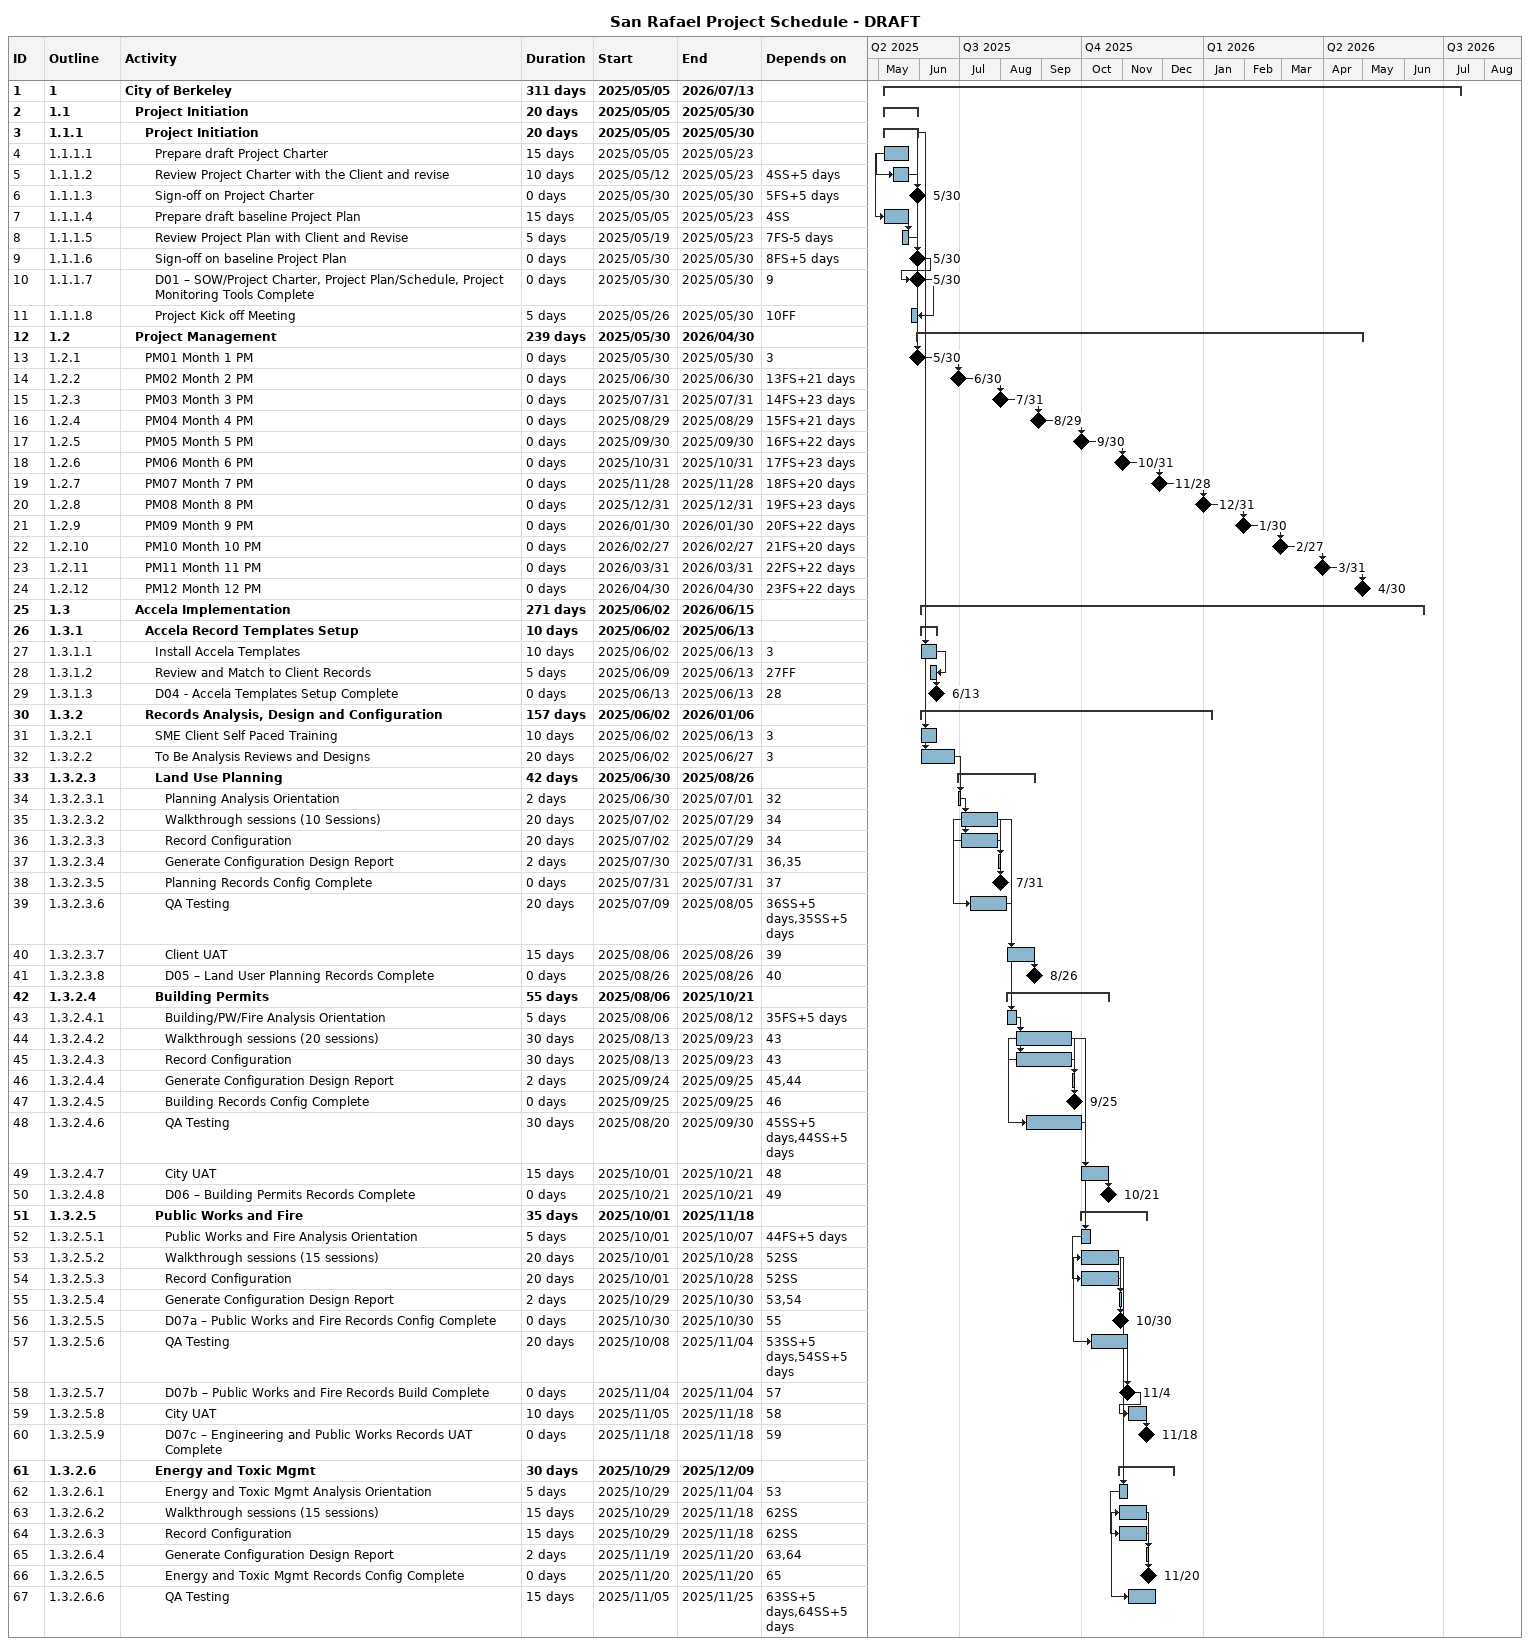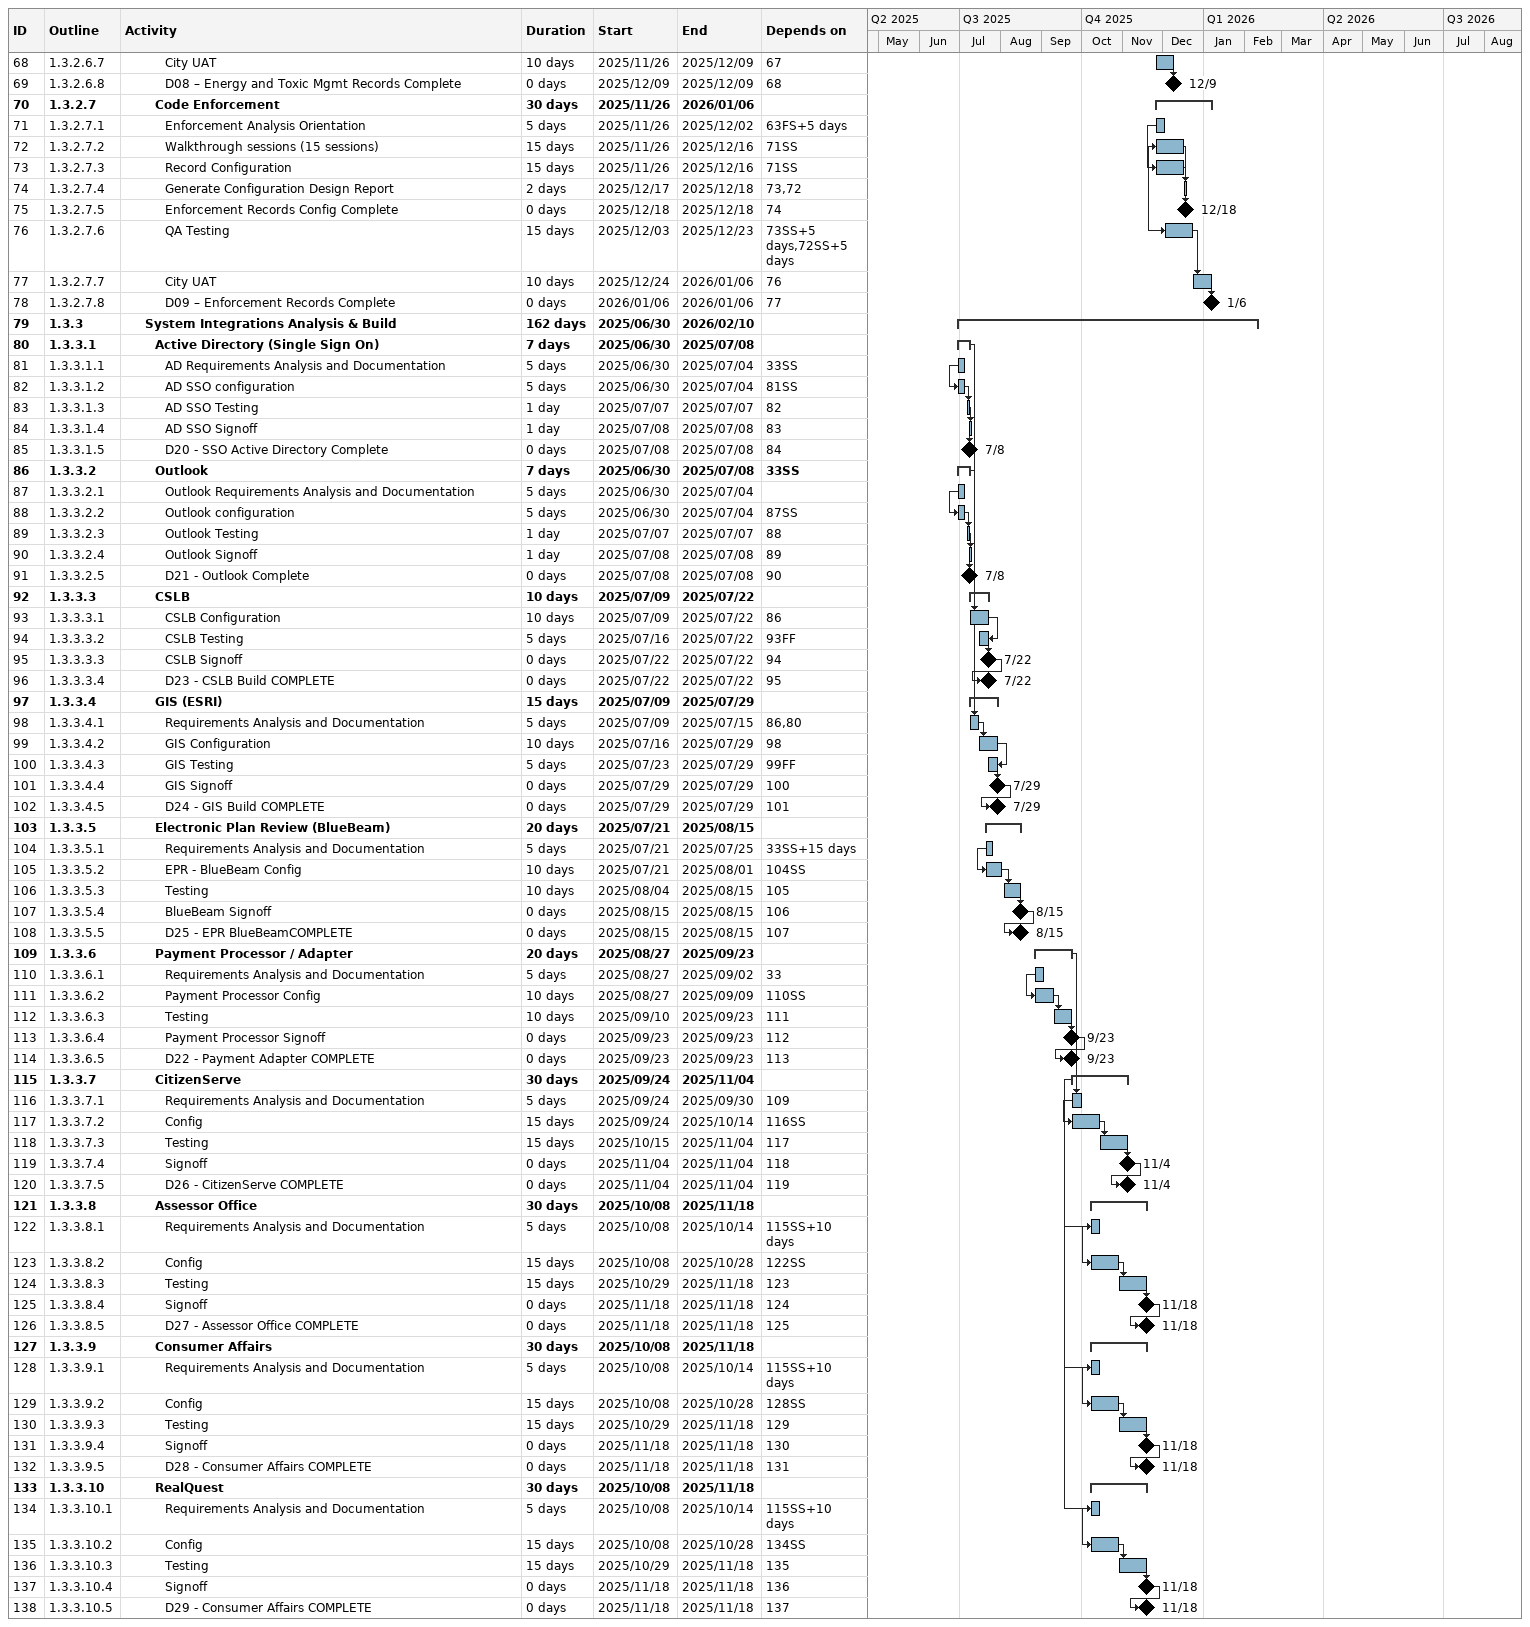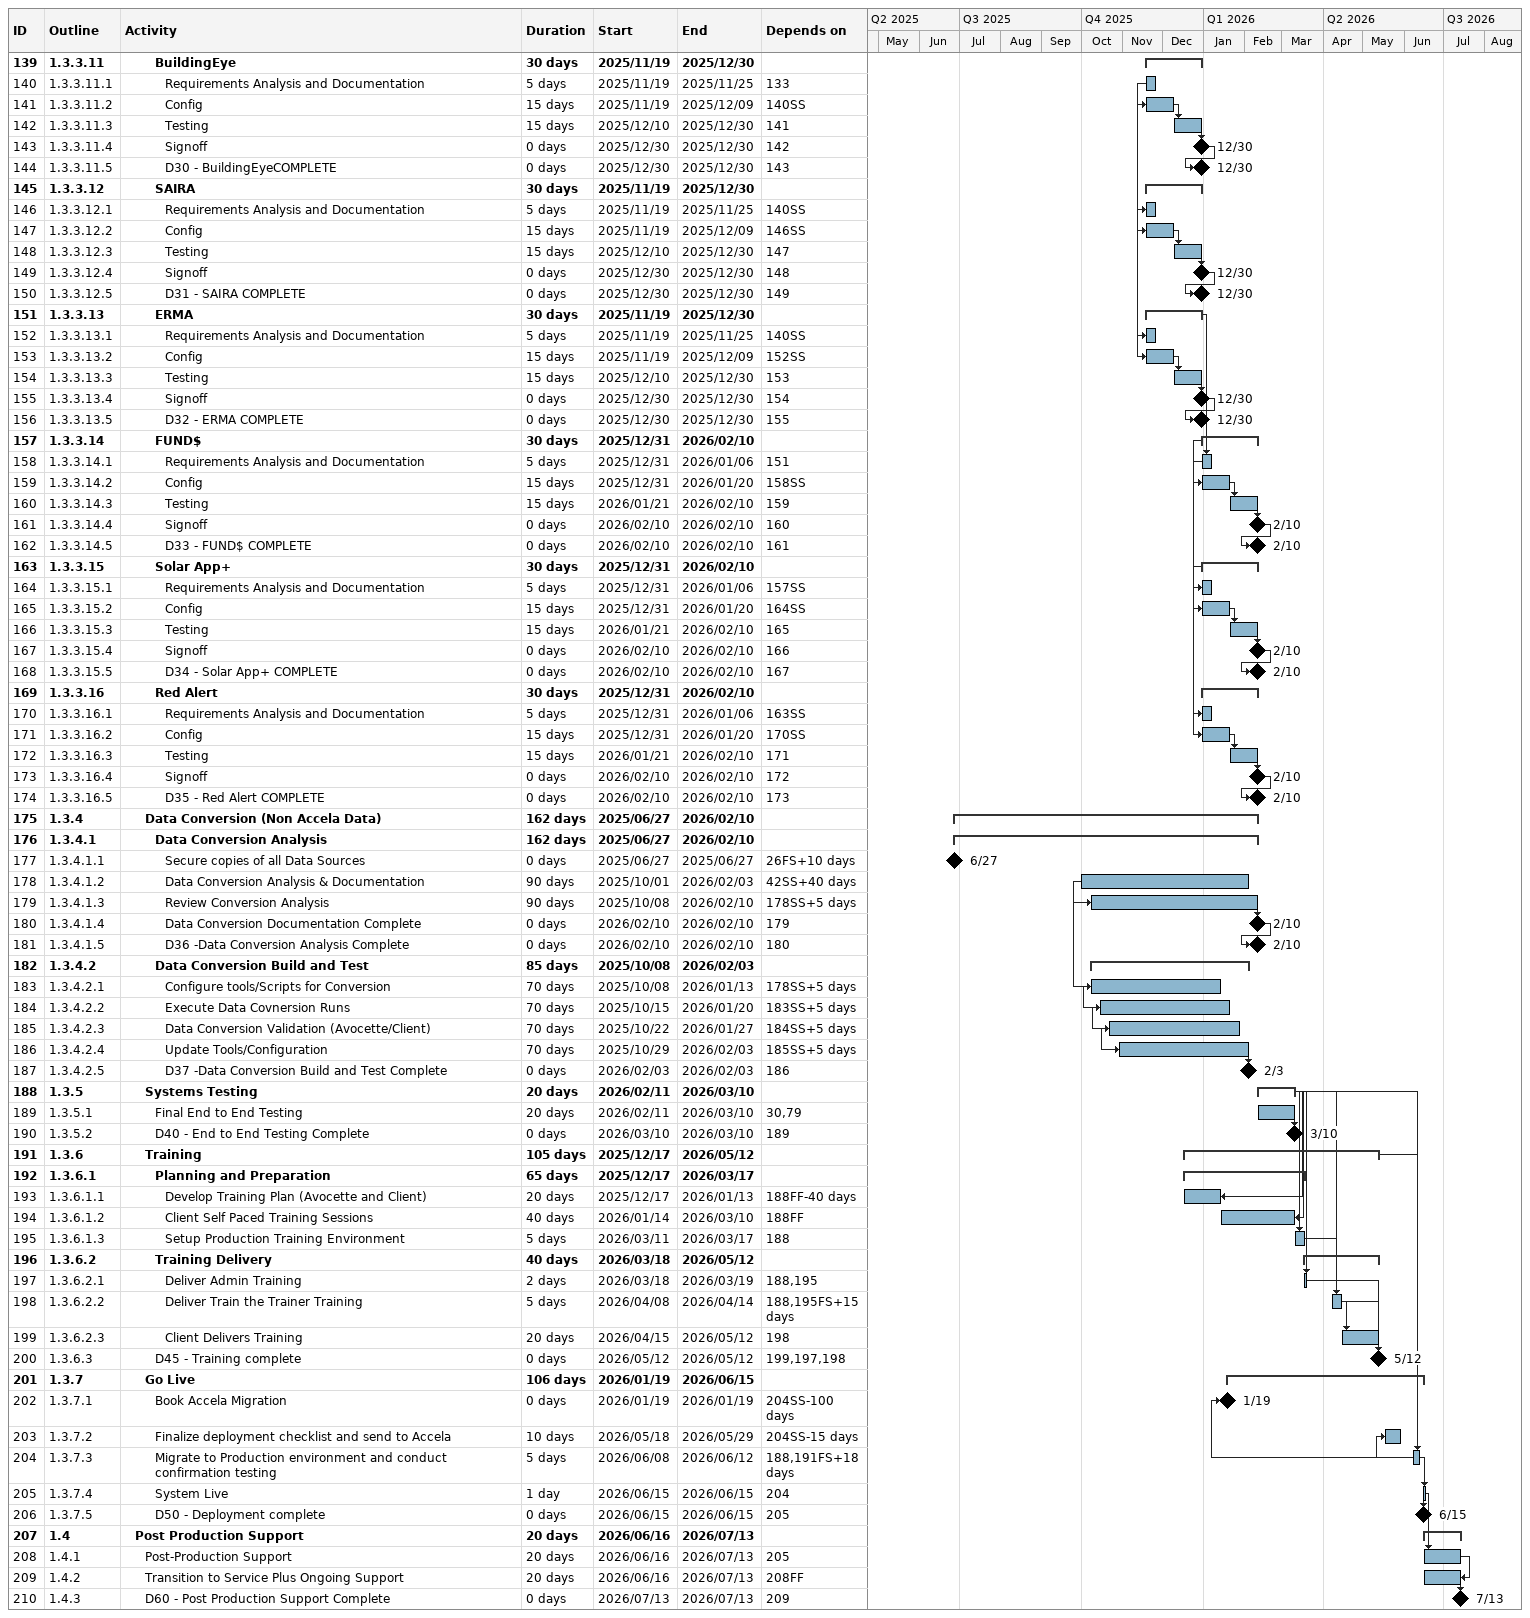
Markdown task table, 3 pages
San Rafael Project Schedule - DRAFT

| ID | WBS | Task | Duration | Start | Finish | Predecessors |
|---|---|---|---|---|---|---|
| 1 | 1 | **City of Berkeley** | 311d | 2025-05-05 | 2026-07-13 |  |
| 2 | 1.1 | **Project Initiation** | 20d | 2025-05-05 | 2025-05-30 |  |
| 3 | 1.1.1 | **Project Initiation** | 20d | 2025-05-05 | 2025-05-30 |  |
| 4 | 1.1.1.1 | Prepare draft Project Charter | 15d | 2025-05-05 | 2025-05-23 |  |
| 5 | 1.1.1.2 | Review Project Charter with the Client and revise | 10d | 2025-05-12 | 2025-05-23 | 4SS+5d |
| 6 | 1.1.1.3 | Sign-off on Project Charter | 0d | 2025-05-30 | 2025-05-30 | 5FS+5d |
| 7 | 1.1.1.4 | Prepare draft baseline Project Plan | 15d | 2025-05-05 | 2025-05-23 | 4SS |
| 8 | 1.1.1.5 | Review Project Plan with Client and Revise | 5d | 2025-05-19 | 2025-05-23 | 7FS-5d |
| 9 | 1.1.1.6 | Sign-off on baseline Project Plan | 0d | 2025-05-30 | 2025-05-30 | 8FS+5d |
| 10 | 1.1.1.7 | D01 – SOW/Project Charter, Project Plan/Schedule, Project Monitoring Tools Complete | 0d | 2025-05-30 | 2025-05-30 | 9 |
| 11 | 1.1.1.8 | Project Kick off Meeting | 5d | 2025-05-26 | 2025-05-30 | 10FF |
| 12 | 1.2 | **Project Management** | 239d | 2025-05-30 | 2026-04-30 |  |
| 13 | 1.2.1 | PM01 Month 1 PM | 0d | 2025-05-30 | 2025-05-30 | 3 |
| 14 | 1.2.2 | PM02 Month 2 PM | 0d | 2025-06-30 | 2025-06-30 | 13FS+21d |
| 15 | 1.2.3 | PM03 Month 3 PM | 0d | 2025-07-31 | 2025-07-31 | 14FS+23d |
| 16 | 1.2.4 | PM04 Month 4 PM | 0d | 2025-08-29 | 2025-08-29 | 15FS+21d |
| 17 | 1.2.5 | PM05 Month 5 PM | 0d | 2025-09-30 | 2025-09-30 | 16FS+22d |
| 18 | 1.2.6 | PM06 Month 6 PM | 0d | 2025-10-31 | 2025-10-31 | 17FS+23d |
| 19 | 1.2.7 | PM07 Month 7 PM | 0d | 2025-11-28 | 2025-11-28 | 18FS+20d |
| 20 | 1.2.8 | PM08 Month 8 PM | 0d | 2025-12-31 | 2025-12-31 | 19FS+23d |
| 21 | 1.2.9 | PM09 Month 9 PM | 0d | 2026-01-30 | 2026-01-30 | 20FS+22d |
| 22 | 1.2.10 | PM10 Month 10 PM | 0d | 2026-02-27 | 2026-02-27 | 21FS+20d |
| 23 | 1.2.11 | PM11 Month 11 PM | 0d | 2026-03-31 | 2026-03-31 | 22FS+22d |
| 24 | 1.2.12 | PM12 Month 12 PM | 0d | 2026-04-30 | 2026-04-30 | 23FS+22d |
| 25 | 1.3 | **Accela Implementation** | 271d | 2025-06-02 | 2026-06-15 |  |
| 26 | 1.3.1 | **Accela Record Templates Setup** | 10d | 2025-06-02 | 2025-06-13 |  |
| 27 | 1.3.1.1 | Install Accela Templates | 10d | 2025-06-02 | 2025-06-13 | 3 |
| 28 | 1.3.1.2 | Review and Match to Client Records | 5d | 2025-06-09 | 2025-06-13 | 27FF |
| 29 | 1.3.1.3 | D04 - Accela Templates Setup Complete | 0d | 2025-06-13 | 2025-06-13 | 28 |
| 30 | 1.3.2 | **Records Analysis, Design and Configuration** | 157d | 2025-06-02 | 2026-01-06 |  |
| 31 | 1.3.2.1 | SME Client Self Paced Training | 10d | 2025-06-02 | 2025-06-13 | 3 |
| 32 | 1.3.2.2 | To Be Analysis Reviews and Designs | 20d | 2025-06-02 | 2025-06-27 | 3 |
| 33 | 1.3.2.3 | **Land Use Planning** | 42d | 2025-06-30 | 2025-08-26 |  |
| 34 | 1.3.2.3.1 | Planning Analysis Orientation | 2d | 2025-06-30 | 2025-07-01 | 32 |
| 35 | 1.3.2.3.2 | Walkthrough sessions (10 Sessions) | 20d | 2025-07-02 | 2025-07-29 | 34 |
| 36 | 1.3.2.3.3 | Record Configuration | 20d | 2025-07-02 | 2025-07-29 | 34 |
| 37 | 1.3.2.3.4 | Generate Configuration Design Report | 2d | 2025-07-30 | 2025-07-31 | 36, 35 |
| 38 | 1.3.2.3.5 | Planning Records Config Complete | 0d | 2025-07-31 | 2025-07-31 | 37 |
| 39 | 1.3.2.3.6 | QA Testing | 20d | 2025-07-09 | 2025-08-05 | 36SS+5d, 35SS+5d |
| 40 | 1.3.2.3.7 | Client UAT | 15d | 2025-08-06 | 2025-08-26 | 39 |
| 41 | 1.3.2.3.8 | D05 – Land User Planning Records Complete | 0d | 2025-08-26 | 2025-08-26 | 40 |
| 42 | 1.3.2.4 | **Building Permits** | 55d | 2025-08-06 | 2025-10-21 |  |
| 43 | 1.3.2.4.1 | Building/PW/Fire Analysis Orientation | 5d | 2025-08-06 | 2025-08-12 | 35FS+5d |
| 44 | 1.3.2.4.2 | Walkthrough sessions (20 sessions) | 30d | 2025-08-13 | 2025-09-23 | 43 |
| 45 | 1.3.2.4.3 | Record Configuration | 30d | 2025-08-13 | 2025-09-23 | 43 |
| 46 | 1.3.2.4.4 | Generate Configuration Design Report | 2d | 2025-09-24 | 2025-09-25 | 45, 44 |
| 47 | 1.3.2.4.5 | Building Records Config Complete | 0d | 2025-09-25 | 2025-09-25 | 46 |
| 48 | 1.3.2.4.6 | QA Testing | 30d | 2025-08-20 | 2025-09-30 | 45SS+5d, 44SS+5d |
| 49 | 1.3.2.4.7 | City UAT | 15d | 2025-10-01 | 2025-10-21 | 48 |
| 50 | 1.3.2.4.8 | D06 – Building Permits Records Complete | 0d | 2025-10-21 | 2025-10-21 | 49 |
| 51 | 1.3.2.5 | **Public Works and Fire** | 35d | 2025-10-01 | 2025-11-18 |  |
| 52 | 1.3.2.5.1 | Public Works and Fire Analysis Orientation | 5d | 2025-10-01 | 2025-10-07 | 44FS+5d |
| 53 | 1.3.2.5.2 | Walkthrough sessions (15 sessions) | 20d | 2025-10-01 | 2025-10-28 | 52SS |
| 54 | 1.3.2.5.3 | Record Configuration | 20d | 2025-10-01 | 2025-10-28 | 52SS |
| 55 | 1.3.2.5.4 | Generate Configuration Design Report | 2d | 2025-10-29 | 2025-10-30 | 53, 54 |
| 56 | 1.3.2.5.5 | D07a – Public Works and Fire Records Config Complete | 0d | 2025-10-30 | 2025-10-30 | 55 |
| 57 | 1.3.2.5.6 | QA Testing | 20d | 2025-10-08 | 2025-11-04 | 53SS+5d, 54SS+5d |
| 58 | 1.3.2.5.7 | D07b – Public Works and Fire Records Build Complete | 0d | 2025-11-04 | 2025-11-04 | 57 |
| 59 | 1.3.2.5.8 | City UAT | 10d | 2025-11-05 | 2025-11-18 | 58 |
| 60 | 1.3.2.5.9 | D07c – Engineering and Public Works Records UAT Complete | 0d | 2025-11-18 | 2025-11-18 | 59 |
| 61 | 1.3.2.6 | **Energy and Toxic Mgmt** | 30d | 2025-10-29 | 2025-12-09 |  |
| 62 | 1.3.2.6.1 | Energy and Toxic Mgmt Analysis Orientation | 5d | 2025-10-29 | 2025-11-04 | 53 |
| 63 | 1.3.2.6.2 | Walkthrough sessions (15 sessions) | 15d | 2025-10-29 | 2025-11-18 | 62SS |
| 64 | 1.3.2.6.3 | Record Configuration | 15d | 2025-10-29 | 2025-11-18 | 62SS |
| 65 | 1.3.2.6.4 | Generate Configuration Design Report | 2d | 2025-11-19 | 2025-11-20 | 63, 64 |
| 66 | 1.3.2.6.5 | Energy and Toxic Mgmt Records Config Complete | 0d | 2025-11-20 | 2025-11-20 | 65 |
| 67 | 1.3.2.6.6 | QA Testing | 15d | 2025-11-05 | 2025-11-25 | 63SS+5d, 64SS+5d |
| 68 | 1.3.2.6.7 | City UAT | 10d | 2025-11-26 | 2025-12-09 | 67 |
| 69 | 1.3.2.6.8 | D08 – Energy and Toxic Mgmt Records Complete | 0d | 2025-12-09 | 2025-12-09 | 68 |
| 70 | 1.3.2.7 | **Code Enforcement** | 30d | 2025-11-26 | 2026-01-06 |  |
| 71 | 1.3.2.7.1 | Enforcement Analysis Orientation | 5d | 2025-11-26 | 2025-12-02 | 63FS+5d |
| 72 | 1.3.2.7.2 | Walkthrough sessions (15 sessions) | 15d | 2025-11-26 | 2025-12-16 | 71SS |
| 73 | 1.3.2.7.3 | Record Configuration | 15d | 2025-11-26 | 2025-12-16 | 71SS |
| 74 | 1.3.2.7.4 | Generate Configuration Design Report | 2d | 2025-12-17 | 2025-12-18 | 73, 72 |
| 75 | 1.3.2.7.5 | Enforcement Records Config Complete | 0d | 2025-12-18 | 2025-12-18 | 74 |
| 76 | 1.3.2.7.6 | QA Testing | 15d | 2025-12-03 | 2025-12-23 | 73SS+5d, 72SS+5d |
| 77 | 1.3.2.7.7 | City UAT | 10d | 2025-12-24 | 2026-01-06 | 76 |
| 78 | 1.3.2.7.8 | D09 – Enforcement Records Complete | 0d | 2026-01-06 | 2026-01-06 | 77 |
| 79 | 1.3.3 | **System Integrations Analysis & Build** | 162d | 2025-06-30 | 2026-02-10 |  |
| 80 | 1.3.3.1 | **Active Directory (Single Sign On)** | 7d | 2025-06-30 | 2025-07-08 |  |
| 81 | 1.3.3.1.1 | AD Requirements Analysis and Documentation | 5d | 2025-06-30 | 2025-07-04 | 33SS |
| 82 | 1.3.3.1.2 | AD SSO configuration | 5d | 2025-06-30 | 2025-07-04 | 81SS |
| 83 | 1.3.3.1.3 | AD SSO Testing | 1d | 2025-07-07 | 2025-07-07 | 82 |
| 84 | 1.3.3.1.4 | AD SSO Signoff | 1d | 2025-07-08 | 2025-07-08 | 83 |
| 85 | 1.3.3.1.5 | D20 - SSO Active Directory Complete | 0d | 2025-07-08 | 2025-07-08 | 84 |
| 86 | 1.3.3.2 | **Outlook** | 7d | 2025-06-30 | 2025-07-08 | 33SS |
| 87 | 1.3.3.2.1 | Outlook Requirements Analysis and Documentation | 5d | 2025-06-30 | 2025-07-04 |  |
| 88 | 1.3.3.2.2 | Outlook configuration | 5d | 2025-06-30 | 2025-07-04 | 87SS |
| 89 | 1.3.3.2.3 | Outlook Testing | 1d | 2025-07-07 | 2025-07-07 | 88 |
| 90 | 1.3.3.2.4 | Outlook Signoff | 1d | 2025-07-08 | 2025-07-08 | 89 |
| 91 | 1.3.3.2.5 | D21 - Outlook Complete | 0d | 2025-07-08 | 2025-07-08 | 90 |
| 92 | 1.3.3.3 | **CSLB** | 10d | 2025-07-09 | 2025-07-22 |  |
| 93 | 1.3.3.3.1 | CSLB Configuration | 10d | 2025-07-09 | 2025-07-22 | 86 |
| 94 | 1.3.3.3.2 | CSLB Testing | 5d | 2025-07-16 | 2025-07-22 | 93FF |
| 95 | 1.3.3.3.3 | CSLB Signoff | 0d | 2025-07-22 | 2025-07-22 | 94 |
| 96 | 1.3.3.3.4 | D23 - CSLB Build COMPLETE | 0d | 2025-07-22 | 2025-07-22 | 95 |
| 97 | 1.3.3.4 | **GIS (ESRI)** | 15d | 2025-07-09 | 2025-07-29 |  |
| 98 | 1.3.3.4.1 | Requirements Analysis and Documentation | 5d | 2025-07-09 | 2025-07-15 | 86, 80 |
| 99 | 1.3.3.4.2 | GIS Configuration | 10d | 2025-07-16 | 2025-07-29 | 98 |
| 100 | 1.3.3.4.3 | GIS Testing | 5d | 2025-07-23 | 2025-07-29 | 99FF |
| 101 | 1.3.3.4.4 | GIS Signoff | 0d | 2025-07-29 | 2025-07-29 | 100 |
| 102 | 1.3.3.4.5 | D24 - GIS Build COMPLETE | 0d | 2025-07-29 | 2025-07-29 | 101 |
| 103 | 1.3.3.5 | **Electronic Plan Review (BlueBeam)** | 20d | 2025-07-21 | 2025-08-15 |  |
| 104 | 1.3.3.5.1 | Requirements Analysis and Documentation | 5d | 2025-07-21 | 2025-07-25 | 33SS+15d |
| 105 | 1.3.3.5.2 | EPR - BlueBeam Config | 10d | 2025-07-21 | 2025-08-01 | 104SS |
| 106 | 1.3.3.5.3 | Testing | 10d | 2025-08-04 | 2025-08-15 | 105 |
| 107 | 1.3.3.5.4 | BlueBeam Signoff | 0d | 2025-08-15 | 2025-08-15 | 106 |
| 108 | 1.3.3.5.5 | D25 - EPR BlueBeamCOMPLETE | 0d | 2025-08-15 | 2025-08-15 | 107 |
| 109 | 1.3.3.6 | **Payment Processor / Adapter** | 20d | 2025-08-27 | 2025-09-23 |  |
| 110 | 1.3.3.6.1 | Requirements Analysis and Documentation | 5d | 2025-08-27 | 2025-09-02 | 33 |
| 111 | 1.3.3.6.2 | Payment Processor Config | 10d | 2025-08-27 | 2025-09-09 | 110SS |
| 112 | 1.3.3.6.3 | Testing | 10d | 2025-09-10 | 2025-09-23 | 111 |
| 113 | 1.3.3.6.4 | Payment Processor Signoff | 0d | 2025-09-23 | 2025-09-23 | 112 |
| 114 | 1.3.3.6.5 | D22 - Payment Adapter COMPLETE | 0d | 2025-09-23 | 2025-09-23 | 113 |
| 115 | 1.3.3.7 | **CitizenServe** | 30d | 2025-09-24 | 2025-11-04 |  |
| 116 | 1.3.3.7.1 | Requirements Analysis and Documentation | 5d | 2025-09-24 | 2025-09-30 | 109 |
| 117 | 1.3.3.7.2 | Config | 15d | 2025-09-24 | 2025-10-14 | 116SS |
| 118 | 1.3.3.7.3 | Testing | 15d | 2025-10-15 | 2025-11-04 | 117 |
| 119 | 1.3.3.7.4 | Signoff | 0d | 2025-11-04 | 2025-11-04 | 118 |
| 120 | 1.3.3.7.5 | D26 - CitizenServe COMPLETE | 0d | 2025-11-04 | 2025-11-04 | 119 |
| 121 | 1.3.3.8 | **Assessor Office** | 30d | 2025-10-08 | 2025-11-18 |  |
| 122 | 1.3.3.8.1 | Requirements Analysis and Documentation | 5d | 2025-10-08 | 2025-10-14 | 115SS+10d |
| 123 | 1.3.3.8.2 | Config | 15d | 2025-10-08 | 2025-10-28 | 122SS |
| 124 | 1.3.3.8.3 | Testing | 15d | 2025-10-29 | 2025-11-18 | 123 |
| 125 | 1.3.3.8.4 | Signoff | 0d | 2025-11-18 | 2025-11-18 | 124 |
| 126 | 1.3.3.8.5 | D27 - Assessor Office COMPLETE | 0d | 2025-11-18 | 2025-11-18 | 125 |
| 127 | 1.3.3.9 | **Consumer Affairs** | 30d | 2025-10-08 | 2025-11-18 |  |
| 128 | 1.3.3.9.1 | Requirements Analysis and Documentation | 5d | 2025-10-08 | 2025-10-14 | 115SS+10d |
| 129 | 1.3.3.9.2 | Config | 15d | 2025-10-08 | 2025-10-28 | 128SS |
| 130 | 1.3.3.9.3 | Testing | 15d | 2025-10-29 | 2025-11-18 | 129 |
| 131 | 1.3.3.9.4 | Signoff | 0d | 2025-11-18 | 2025-11-18 | 130 |
| 132 | 1.3.3.9.5 | D28 - Consumer Affairs COMPLETE | 0d | 2025-11-18 | 2025-11-18 | 131 |
| 133 | 1.3.3.10 | **RealQuest** | 30d | 2025-10-08 | 2025-11-18 |  |
| 134 | 1.3.3.10.1 | Requirements Analysis and Documentation | 5d | 2025-10-08 | 2025-10-14 | 115SS+10d |
| 135 | 1.3.3.10.2 | Config | 15d | 2025-10-08 | 2025-10-28 | 134SS |
| 136 | 1.3.3.10.3 | Testing | 15d | 2025-10-29 | 2025-11-18 | 135 |
| 137 | 1.3.3.10.4 | Signoff | 0d | 2025-11-18 | 2025-11-18 | 136 |
| 138 | 1.3.3.10.5 | D29 - Consumer Affairs COMPLETE | 0d | 2025-11-18 | 2025-11-18 | 137 |
| 139 | 1.3.3.11 | **BuildingEye** | 30d | 2025-11-19 | 2025-12-30 |  |
| 140 | 1.3.3.11.1 | Requirements Analysis and Documentation | 5d | 2025-11-19 | 2025-11-25 | 133 |
| 141 | 1.3.3.11.2 | Config | 15d | 2025-11-19 | 2025-12-09 | 140SS |
| 142 | 1.3.3.11.3 | Testing | 15d | 2025-12-10 | 2025-12-30 | 141 |
| 143 | 1.3.3.11.4 | Signoff | 0d | 2025-12-30 | 2025-12-30 | 142 |
| 144 | 1.3.3.11.5 | D30 - BuildingEyeCOMPLETE | 0d | 2025-12-30 | 2025-12-30 | 143 |
| 145 | 1.3.3.12 | **SAIRA** | 30d | 2025-11-19 | 2025-12-30 |  |
| 146 | 1.3.3.12.1 | Requirements Analysis and Documentation | 5d | 2025-11-19 | 2025-11-25 | 140SS |
| 147 | 1.3.3.12.2 | Config | 15d | 2025-11-19 | 2025-12-09 | 146SS |
| 148 | 1.3.3.12.3 | Testing | 15d | 2025-12-10 | 2025-12-30 | 147 |
| 149 | 1.3.3.12.4 | Signoff | 0d | 2025-12-30 | 2025-12-30 | 148 |
| 150 | 1.3.3.12.5 | D31 - SAIRA COMPLETE | 0d | 2025-12-30 | 2025-12-30 | 149 |
| 151 | 1.3.3.13 | **ERMA** | 30d | 2025-11-19 | 2025-12-30 |  |
| 152 | 1.3.3.13.1 | Requirements Analysis and Documentation | 5d | 2025-11-19 | 2025-11-25 | 140SS |
| 153 | 1.3.3.13.2 | Config | 15d | 2025-11-19 | 2025-12-09 | 152SS |
| 154 | 1.3.3.13.3 | Testing | 15d | 2025-12-10 | 2025-12-30 | 153 |
| 155 | 1.3.3.13.4 | Signoff | 0d | 2025-12-30 | 2025-12-30 | 154 |
| 156 | 1.3.3.13.5 | D32 - ERMA COMPLETE | 0d | 2025-12-30 | 2025-12-30 | 155 |
| 157 | 1.3.3.14 | **FUND$** | 30d | 2025-12-31 | 2026-02-10 |  |
| 158 | 1.3.3.14.1 | Requirements Analysis and Documentation | 5d | 2025-12-31 | 2026-01-06 | 151 |
| 159 | 1.3.3.14.2 | Config | 15d | 2025-12-31 | 2026-01-20 | 158SS |
| 160 | 1.3.3.14.3 | Testing | 15d | 2026-01-21 | 2026-02-10 | 159 |
| 161 | 1.3.3.14.4 | Signoff | 0d | 2026-02-10 | 2026-02-10 | 160 |
| 162 | 1.3.3.14.5 | D33 - FUND$ COMPLETE | 0d | 2026-02-10 | 2026-02-10 | 161 |
| 163 | 1.3.3.15 | **Solar App+** | 30d | 2025-12-31 | 2026-02-10 |  |
| 164 | 1.3.3.15.1 | Requirements Analysis and Documentation | 5d | 2025-12-31 | 2026-01-06 | 157SS |
| 165 | 1.3.3.15.2 | Config | 15d | 2025-12-31 | 2026-01-20 | 164SS |
| 166 | 1.3.3.15.3 | Testing | 15d | 2026-01-21 | 2026-02-10 | 165 |
| 167 | 1.3.3.15.4 | Signoff | 0d | 2026-02-10 | 2026-02-10 | 166 |
| 168 | 1.3.3.15.5 | D34 - Solar App+ COMPLETE | 0d | 2026-02-10 | 2026-02-10 | 167 |
| 169 | 1.3.3.16 | **Red Alert** | 30d | 2025-12-31 | 2026-02-10 |  |
| 170 | 1.3.3.16.1 | Requirements Analysis and Documentation | 5d | 2025-12-31 | 2026-01-06 | 163SS |
| 171 | 1.3.3.16.2 | Config | 15d | 2025-12-31 | 2026-01-20 | 170SS |
| 172 | 1.3.3.16.3 | Testing | 15d | 2026-01-21 | 2026-02-10 | 171 |
| 173 | 1.3.3.16.4 | Signoff | 0d | 2026-02-10 | 2026-02-10 | 172 |
| 174 | 1.3.3.16.5 | D35 - Red Alert COMPLETE | 0d | 2026-02-10 | 2026-02-10 | 173 |
| 175 | 1.3.4 | **Data Conversion (Non Accela Data)** | 162d | 2025-06-27 | 2026-02-10 |  |
| 176 | 1.3.4.1 | **Data Conversion Analysis** | 162d | 2025-06-27 | 2026-02-10 |  |
| 177 | 1.3.4.1.1 | Secure copies of all Data Sources | 0d | 2025-06-27 | 2025-06-27 | 26FS+10d |
| 178 | 1.3.4.1.2 | Data Conversion Analysis & Documentation | 90d | 2025-10-01 | 2026-02-03 | 42SS+40d |
| 179 | 1.3.4.1.3 | Review Conversion Analysis | 90d | 2025-10-08 | 2026-02-10 | 178SS+5d |
| 180 | 1.3.4.1.4 | Data Conversion Documentation Complete | 0d | 2026-02-10 | 2026-02-10 | 179 |
| 181 | 1.3.4.1.5 | D36 -Data Conversion Analysis Complete | 0d | 2026-02-10 | 2026-02-10 | 180 |
| 182 | 1.3.4.2 | **Data Conversion Build and Test** | 85d | 2025-10-08 | 2026-02-03 |  |
| 183 | 1.3.4.2.1 | Configure tools/Scripts for Conversion | 70d | 2025-10-08 | 2026-01-13 | 178SS+5d |
| 184 | 1.3.4.2.2 | Execute Data Covnersion Runs | 70d | 2025-10-15 | 2026-01-20 | 183SS+5d |
| 185 | 1.3.4.2.3 | Data Conversion Validation (Avocette/Client) | 70d | 2025-10-22 | 2026-01-27 | 184SS+5d |
| 186 | 1.3.4.2.4 | Update Tools/Configuration | 70d | 2025-10-29 | 2026-02-03 | 185SS+5d |
| 187 | 1.3.4.2.5 | D37 -Data Conversion Build and Test Complete | 0d | 2026-02-03 | 2026-02-03 | 186 |
| 188 | 1.3.5 | **Systems Testing** | 20d | 2026-02-11 | 2026-03-10 |  |
| 189 | 1.3.5.1 | Final End to End Testing | 20d | 2026-02-11 | 2026-03-10 | 30, 79 |
| 190 | 1.3.5.2 | D40 - End to End Testing Complete | 0d | 2026-03-10 | 2026-03-10 | 189 |
| 191 | 1.3.6 | **Training** | 105d | 2025-12-17 | 2026-05-12 |  |
| 192 | 1.3.6.1 | **Planning and Preparation** | 65d | 2025-12-17 | 2026-03-17 |  |
| 193 | 1.3.6.1.1 | Develop Training Plan (Avocette and Client) | 20d | 2025-12-17 | 2026-01-13 | 188FF-40d |
| 194 | 1.3.6.1.2 | Client Self Paced Training Sessions | 40d | 2026-01-14 | 2026-03-10 | 188FF |
| 195 | 1.3.6.1.3 | Setup Production Training Environment | 5d | 2026-03-11 | 2026-03-17 | 188 |
| 196 | 1.3.6.2 | **Training Delivery** | 40d | 2026-03-18 | 2026-05-12 |  |
| 197 | 1.3.6.2.1 | Deliver Admin Training | 2d | 2026-03-18 | 2026-03-19 | 188, 195 |
| 198 | 1.3.6.2.2 | Deliver Train the Trainer Training | 5d | 2026-04-08 | 2026-04-14 | 188, 195FS+15d |
| 199 | 1.3.6.2.3 | Client Delivers Training | 20d | 2026-04-15 | 2026-05-12 | 198 |
| 200 | 1.3.6.3 | D45 - Training complete | 0d | 2026-05-12 | 2026-05-12 | 199, 197, 198 |
| 201 | 1.3.7 | **Go Live** | 106d | 2026-01-19 | 2026-06-15 |  |
| 202 | 1.3.7.1 | Book Accela Migration | 0d | 2026-01-19 | 2026-01-19 | 204SS-100d |
| 203 | 1.3.7.2 | Finalize deployment checklist and send to Accela | 10d | 2026-05-18 | 2026-05-29 | 204SS-15d |
| 204 | 1.3.7.3 | Migrate to Production environment and conduct confirmation testing | 5d | 2026-06-08 | 2026-06-12 | 188, 191FS+18d |
| 205 | 1.3.7.4 | System Live | 1d | 2026-06-15 | 2026-06-15 | 204 |
| 206 | 1.3.7.5 | D50 - Deployment complete | 0d | 2026-06-15 | 2026-06-15 | 205 |
| 207 | 1.4 | **Post Production Support** | 20d | 2026-06-16 | 2026-07-13 |  |
| 208 | 1.4.1 | Post-Production Support | 20d | 2026-06-16 | 2026-07-13 | 205 |
| 209 | 1.4.2 | Transition to Service Plus Ongoing Support | 20d | 2026-06-16 | 2026-07-13 | 208FF |
| 210 | 1.4.3 | D60 - Post Production Support Complete | 0d | 2026-07-13 | 2026-07-13 | 209 |
